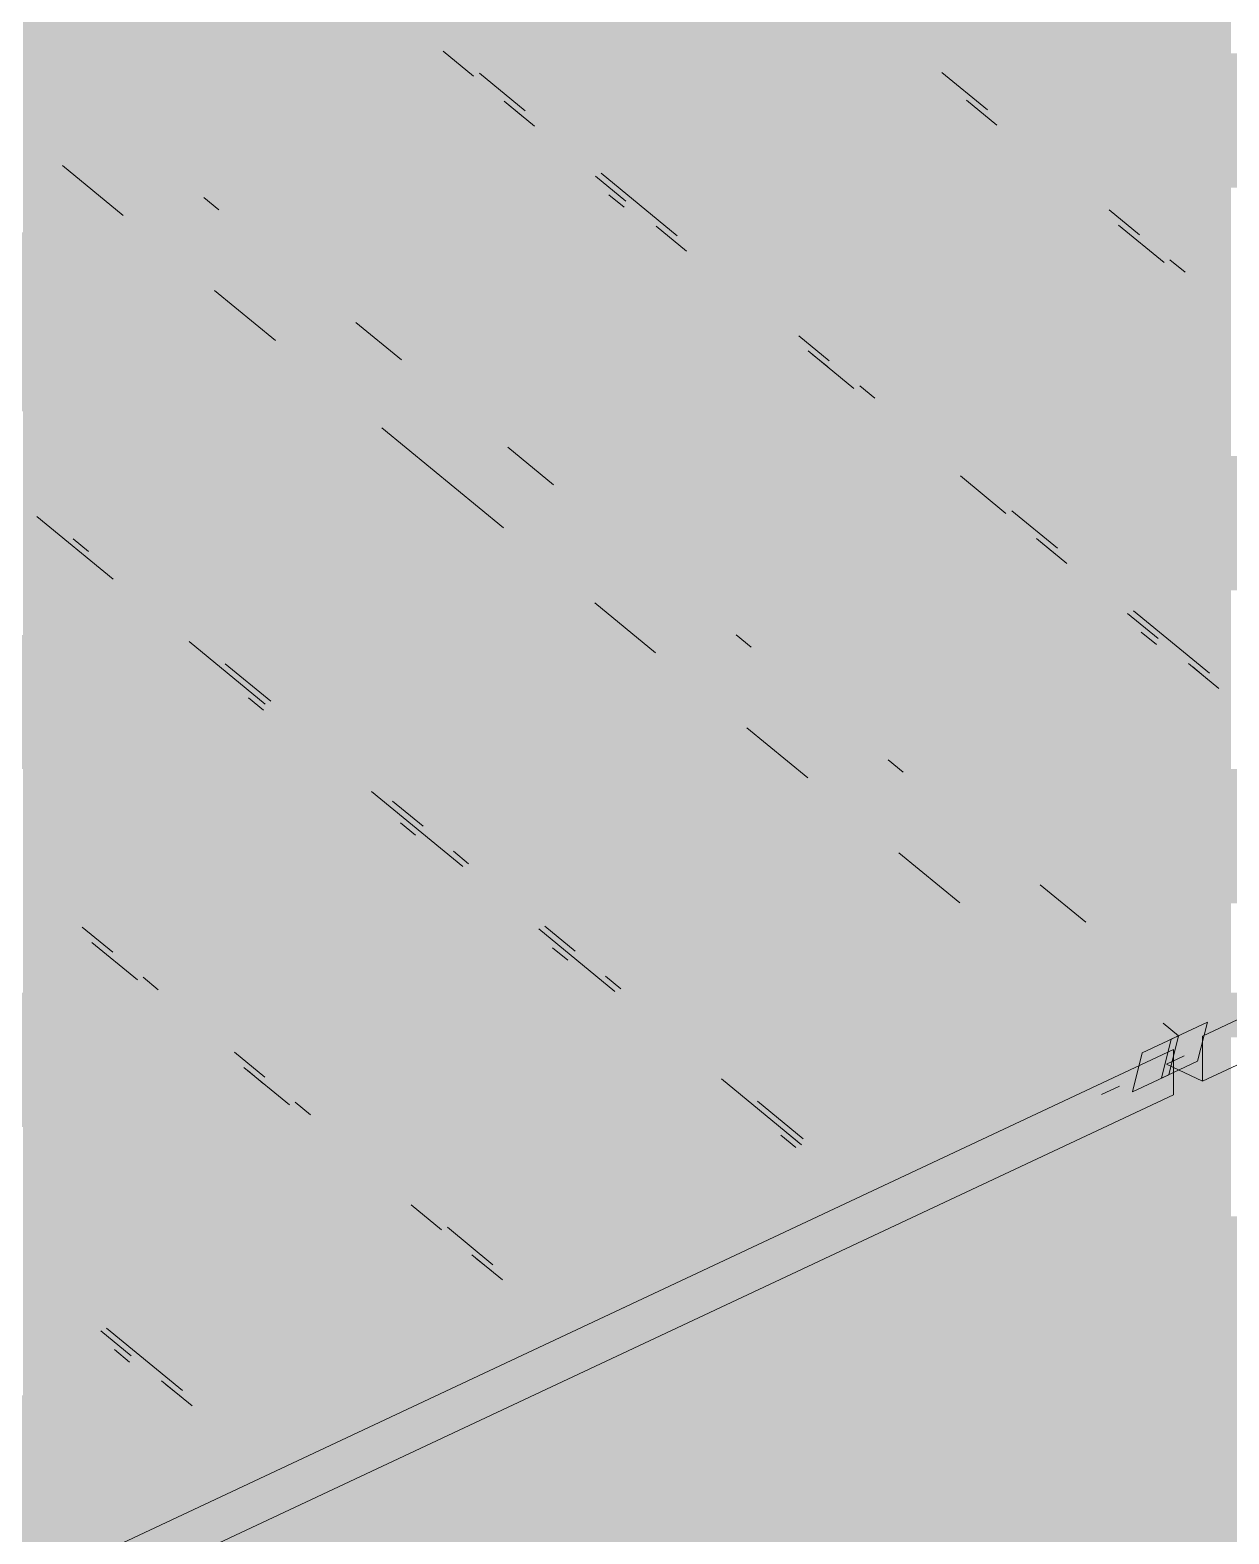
# Model space of a CAD drawing. Header units: millimetres. Extents: x 5 to 1315, y 5 to 292.
# Drawn here: x 1160.248 to 1162.83, y 71.615 to 74.856 of the extents above; entities that cross this region are included whole.
import ezdxf

# ---------------------------------------------------------------- set-up
doc = ezdxf.new("R2010")
doc.units = ezdxf.units.MM
doc.layers.add('EXISTING', color=7, linetype='Continuous')
doc.layers.add('IMAGES', color=7, linetype='Continuous')

# ---------------------------------------------------------------- blocks, each defined once
blk = doc.blocks.new('SHEET_03')
at = {"layer": 'EXISTING', "color": 250, "lineweight": 9}
for p, q in [((261.1377, 74.8109), (261.2032, 74.757)), ((261.314, 74.6821), (261.2157, 74.7629)), ((262.3101, 74.6842), (262.2118, 74.765)), ((261.2688, 74.7031), (261.3343, 74.6493)), ((261.3106, 74.6686), (261.2779, 74.6956)), ((262.2649, 74.7053), (262.3304, 74.6514)), ((260.3174, 74.5642), (260.4485, 74.4565)), ((261.6417, 74.4127), (261.4778, 74.5474)), ((261.4654, 74.5415), (261.5309, 74.4877)), ((260.6545, 74.4686), (260.6217, 74.4955)), ((261.5275, 74.4742), (261.4947, 74.5012)), ((262.6378, 74.4149), (262.5722, 74.4688)), ((262.7735, 72.6881), (266.5878, 74.4788)), ((261.5964, 74.4338), (261.6619, 74.3799)), ((262.5925, 74.436), (262.6908, 74.3552)), ((262.7361, 74.3341), (262.7033, 74.361)), ((262.7735, 72.5906), (266.5878, 74.3813)), ((260.645, 74.2949), (260.7761, 74.1872)), ((261.0476, 74.1454), (260.9494, 74.2262)), ((261.9693, 74.1434), (261.9038, 74.1973)), ((261.924, 74.1645), (262.0223, 74.0837)), ((261.9659, 74.13), (261.9331, 74.1569)), ((262.0676, 74.0626), (262.0348, 74.0895)), ((261.0054, 73.9986), (261.2675, 73.7832)), ((261.3753, 73.8761), (261.277, 73.9569)), ((262.2517, 73.8951), (262.35, 73.8143)), ((260.2625, 73.8076), (260.4264, 73.6729)), ((262.4608, 73.7394), (262.3625, 73.8202)), ((260.3733, 73.7326), (260.3406, 73.7596)), ((262.4155, 73.7605), (262.481, 73.7066)), ((262.4574, 73.726), (262.4246, 73.7529)), ((261.4641, 73.6216), (261.5952, 73.5138)), ((262.6121, 73.5989), (262.6776, 73.545)), ((262.7884, 73.4701), (262.6246, 73.6047)), ((261.8012, 73.5259), (261.7684, 73.5529)), ((262.6742, 73.5316), (262.6415, 73.5585)), ((260.5902, 73.5383), (260.754, 73.4036)), ((260.7665, 73.4095), (260.6682, 73.4903)), ((262.7431, 73.4911), (262.8087, 73.4373)), ((262.785, 73.4567), (262.7522, 73.4836)), ((260.7506, 73.3902), (260.7178, 73.4171)), ((261.7918, 73.3522), (261.9228, 73.2445)), ((262.1288, 73.2566), (262.0961, 73.2835)), ((260.9833, 73.2151), (261.1799, 73.0535)), ((261.0941, 73.1401), (261.0286, 73.194)), ((261.0782, 73.1208), (261.0455, 73.1478)), ((261.1924, 73.0593), (261.1597, 73.0863)), ((262.1194, 73.0829), (262.2505, 72.9752)), ((262.522, 72.9334), (262.4237, 73.0142)), ((260.4257, 72.8686), (260.3601, 72.9225)), ((261.3437, 72.9188), (261.5076, 72.7841)), ((261.4218, 72.8708), (261.3562, 72.9247)), ((260.3804, 72.8897), (260.4787, 72.8089)), ((261.4059, 72.8515), (261.3731, 72.8785)), ((260.5239, 72.7878), (260.4912, 72.8147)), ((261.5201, 72.79), (261.4873, 72.8169)), ((262.7217, 72.6886), (262.6889, 72.7156)), ((262.7841, 72.7179), (262.7061, 72.6813)), ((262.7629, 72.6341), (262.7841, 72.7179)), ((262.7217, 72.6886), (262.6436, 72.652)), ((262.7061, 72.6813), (262.6848, 72.5975)), ((262.7005, 72.6048), (262.7217, 72.6886)), ((262.7735, 72.5906), (262.7735, 72.6881)), ((258.8968, 70.8681), (262.7111, 72.6588)), ((260.7533, 72.5993), (260.6878, 72.6531)), ((262.6436, 72.652), (262.6224, 72.5681)), ((262.6848, 72.5975), (262.7629, 72.6341)), ((262.6955, 72.6273), (262.734, 72.6454)), ((262.7111, 72.6588), (262.7111, 72.5613)), ((260.708, 72.6204), (260.8063, 72.5396)), ((260.7499, 72.5859), (260.7171, 72.6128)), ((262.6224, 72.5681), (262.7005, 72.6048)), ((262.6955, 72.6273), (262.7735, 72.5906)), ((261.7369, 72.5956), (261.9007, 72.4609)), ((262.556, 72.5618), (262.5945, 72.5799)), ((258.9353, 70.7887), (262.7111, 72.5613)), ((260.8516, 72.5185), (260.8188, 72.5454)), ((261.9132, 72.4668), (261.8149, 72.5476)), ((261.8973, 72.4475), (261.8646, 72.4745)), ((261.9098, 72.4534), (261.8771, 72.4803)), ((261.0684, 72.3241), (261.134, 72.2702)), ((261.2447, 72.1953), (261.1465, 72.2761)), ((261.1995, 72.2164), (261.265, 72.1625)), ((261.2413, 72.1819), (261.2086, 72.2088)), ((260.4, 72.0526), (260.4655, 71.9987)), ((260.5763, 71.9238), (260.4125, 72.0584)), ((260.4621, 71.9853), (260.4293, 72.0122)), ((260.531, 71.9448), (260.5965, 71.891)), ((260.5729, 71.9104), (260.5401, 71.9373))]:
    blk.add_line(p, q, dxfattribs=at)
at = {"layer": 'IMAGES', "color": 7}
for points in [[(260.2327, 74.8058), (260.3291, 74.8058), (260.2327, 74.9022), (260.3291, 74.9022)], [(260.3291, 74.8058), (260.4255, 74.8058), (260.3291, 74.9022), (260.4255, 74.9022)], [(260.4255, 74.8058), (260.8109, 74.8058), (260.4255, 74.9022), (260.8109, 74.9022)], [(260.8109, 74.8058), (260.9073, 74.8058), (260.8109, 74.9022), (260.9073, 74.9022)], [(260.9073, 74.8058), (261.0036, 74.8058), (260.9073, 74.9022), (261.0036, 74.9022)], [(261.0036, 74.8058), (261.1964, 74.8058), (261.0036, 74.9022), (261.1964, 74.9022)], [(261.1964, 74.8058), (261.2927, 74.8058), (261.1964, 74.9022), (261.2927, 74.9022)], [(261.2927, 74.8058), (261.3891, 74.8058), (261.2927, 74.9022), (261.3891, 74.9022)], [(261.3891, 74.8058), (261.9673, 74.8058), (261.3891, 74.9022), (261.9673, 74.9022)], [(261.9673, 74.8058), (262.0636, 74.8058), (261.9673, 74.9022), (262.0636, 74.9022)], [(262.0636, 74.8058), (262.2564, 74.8058), (262.0636, 74.9022), (262.2564, 74.9022)], [(262.2564, 74.8058), (262.3527, 74.8058), (262.2564, 74.9022), (262.3527, 74.9022)], [(262.3527, 74.8058), (262.8345, 74.8058), (262.3527, 74.9022), (262.8345, 74.9022)], [(260.2327, 74.7094), (260.3291, 74.7094), (260.2327, 74.8058), (260.3291, 74.8058)], [(260.3291, 74.7094), (260.4255, 74.7094), (260.3291, 74.8058), (260.4255, 74.8058)], [(260.4255, 74.7094), (260.5218, 74.7094), (260.4255, 74.8058), (260.5218, 74.8058)], [(260.5218, 74.7094), (261.0036, 74.7094), (260.5218, 74.8058), (261.0036, 74.8058)], [(261.0036, 74.7094), (261.1, 74.7094), (261.0036, 74.8058), (261.1, 74.8058)], [(261.1, 74.7094), (261.1964, 74.7094), (261.1, 74.8058), (261.1964, 74.8058)], [(261.1964, 74.7094), (261.2927, 74.7094), (261.1964, 74.8058), (261.2927, 74.8058)], [(261.2927, 74.7094), (261.3891, 74.7094), (261.2927, 74.8058), (261.3891, 74.8058)], [(261.3891, 74.7094), (261.4855, 74.7094), (261.3891, 74.8058), (261.4855, 74.8058)], [(261.4855, 74.7094), (261.9673, 74.7094), (261.4855, 74.8058), (261.9673, 74.8058)], [(261.9673, 74.7094), (262.0636, 74.7094), (261.9673, 74.8058), (262.0636, 74.8058)], [(262.0636, 74.7094), (262.16, 74.7094), (262.0636, 74.8058), (262.16, 74.8058)], [(262.16, 74.7094), (262.3527, 74.7094), (262.16, 74.8058), (262.3527, 74.8058)], [(262.3527, 74.7094), (262.4491, 74.7094), (262.3527, 74.8058), (262.4491, 74.8058)], [(262.4491, 74.7094), (263.1236, 74.7094), (262.4491, 74.8058), (263.1236, 74.8058)], [(260.2327, 74.613), (260.4255, 74.613), (260.2327, 74.7094), (260.4255, 74.7094)], [(260.4255, 74.613), (260.5218, 74.613), (260.4255, 74.7094), (260.5218, 74.7094)], [(260.5218, 74.613), (260.6182, 74.613), (260.5218, 74.7094), (260.6182, 74.7094)], [(260.6182, 74.613), (260.7145, 74.613), (260.6182, 74.7094), (260.7145, 74.7094)], [(260.7145, 74.613), (261.1, 74.613), (260.7145, 74.7094), (261.1, 74.7094)], [(261.1, 74.613), (261.1964, 74.613), (261.1, 74.7094), (261.1964, 74.7094)], [(261.1964, 74.613), (261.3891, 74.613), (261.1964, 74.7094), (261.3891, 74.7094)], [(261.3891, 74.613), (261.4855, 74.613), (261.3891, 74.7094), (261.4855, 74.7094)], [(261.4855, 74.613), (261.5818, 74.613), (261.4855, 74.7094), (261.5818, 74.7094)], [(261.5818, 74.613), (262.0636, 74.613), (261.5818, 74.7094), (262.0636, 74.7094)], [(262.0636, 74.613), (262.16, 74.613), (262.0636, 74.7094), (262.16, 74.7094)], [(262.16, 74.613), (262.2564, 74.613), (262.16, 74.7094), (262.2564, 74.7094)], [(262.2564, 74.613), (262.4491, 74.613), (262.2564, 74.7094), (262.4491, 74.7094)], [(262.4491, 74.613), (262.5455, 74.613), (262.4491, 74.7094), (262.5455, 74.7094)], [(262.5455, 74.613), (263.22, 74.613), (262.5455, 74.7094), (263.22, 74.7094)], [(260.2327, 74.5166), (260.4255, 74.5166), (260.2327, 74.613), (260.4255, 74.613)], [(260.4255, 74.5166), (260.5218, 74.5166), (260.4255, 74.613), (260.5218, 74.613)], [(260.5218, 74.5166), (260.6182, 74.5166), (260.5218, 74.613), (260.6182, 74.613)], [(260.6182, 74.5166), (260.7145, 74.5166), (260.6182, 74.613), (260.7145, 74.613)], [(260.7145, 74.5166), (261.1964, 74.5166), (260.7145, 74.613), (261.1964, 74.613)], [(261.1964, 74.5166), (261.2927, 74.5166), (261.1964, 74.613), (261.2927, 74.613)], [(261.2927, 74.5166), (261.3891, 74.5166), (261.2927, 74.613), (261.3891, 74.613)], [(261.3891, 74.5166), (261.4855, 74.5166), (261.3891, 74.613), (261.4855, 74.613)], [(261.4855, 74.5166), (261.5818, 74.5166), (261.4855, 74.613), (261.5818, 74.613)], [(261.5818, 74.5166), (261.6782, 74.5166), (261.5818, 74.613), (261.6782, 74.613)], [(261.6782, 74.5166), (262.16, 74.5166), (261.6782, 74.613), (262.16, 74.613)], [(262.16, 74.5166), (262.2564, 74.5166), (262.16, 74.613), (262.2564, 74.613)], [(262.2564, 74.5166), (262.3527, 74.5166), (262.2564, 74.613), (262.3527, 74.613)], [(262.3527, 74.5166), (262.5455, 74.5166), (262.3527, 74.613), (262.5455, 74.613)], [(262.5455, 74.5166), (262.6418, 74.5166), (262.5455, 74.613), (262.6418, 74.613)], [(262.6418, 74.5166), (263.22, 74.5166), (262.6418, 74.613), (263.22, 74.613)], [(260.2327, 74.4202), (260.3291, 74.4202), (260.2327, 74.5166), (260.3291, 74.5166)], [(260.3291, 74.4202), (260.4255, 74.4202), (260.3291, 74.5166), (260.4255, 74.5166)], [(260.4255, 74.4202), (260.5218, 74.4202), (260.4255, 74.5166), (260.5218, 74.5166)], [(260.5218, 74.4202), (260.6182, 74.4202), (260.5218, 74.5166), (260.6182, 74.5166)], [(260.6182, 74.4202), (260.7145, 74.4202), (260.6182, 74.5166), (260.7145, 74.5166)], [(260.7145, 74.4202), (260.8109, 74.4202), (260.7145, 74.5166), (260.8109, 74.5166)], [(260.8109, 74.4202), (260.9073, 74.4202), (260.8109, 74.5166), (260.9073, 74.5166)], [(260.9073, 74.4202), (261.2927, 74.4202), (260.9073, 74.5166), (261.2927, 74.5166)], [(261.2927, 74.4202), (261.3891, 74.4202), (261.2927, 74.5166), (261.3891, 74.5166)], [(261.3891, 74.4202), (261.4855, 74.4202), (261.3891, 74.5166), (261.4855, 74.5166)], [(261.4855, 74.4202), (261.6782, 74.4202), (261.4855, 74.5166), (261.6782, 74.5166)], [(261.6782, 74.4202), (261.7745, 74.4202), (261.6782, 74.5166), (261.7745, 74.5166)], [(261.7745, 74.4202), (262.2564, 74.4202), (261.7745, 74.5166), (262.2564, 74.5166)], [(262.2564, 74.4202), (262.3527, 74.4202), (262.2564, 74.5166), (262.3527, 74.5166)], [(262.3527, 74.4202), (262.4491, 74.4202), (262.3527, 74.5166), (262.4491, 74.5166)], [(262.4491, 74.4202), (262.6418, 74.4202), (262.4491, 74.5166), (262.6418, 74.5166)], [(262.6418, 74.4202), (262.7382, 74.4202), (262.6418, 74.5166), (262.7382, 74.5166)], [(262.7382, 74.4202), (262.8345, 74.4202), (262.7382, 74.5166), (262.8345, 74.5166)], [(259.8473, 74.3238), (260.4255, 74.3238), (259.8473, 74.4202), (260.4255, 74.4202)], [(260.4255, 74.3238), (260.5218, 74.3238), (260.4255, 74.4202), (260.5218, 74.4202)], [(260.5218, 74.3238), (260.6182, 74.3238), (260.5218, 74.4202), (260.6182, 74.4202)], [(260.6182, 74.3238), (260.7145, 74.3238), (260.6182, 74.4202), (260.7145, 74.4202)], [(260.7145, 74.3238), (260.8109, 74.3238), (260.7145, 74.4202), (260.8109, 74.4202)], [(260.8109, 74.3238), (260.9073, 74.3238), (260.8109, 74.4202), (260.9073, 74.4202)], [(260.9073, 74.3238), (261.0036, 74.3238), (260.9073, 74.4202), (261.0036, 74.4202)], [(261.0036, 74.3238), (261.4855, 74.3238), (261.0036, 74.4202), (261.4855, 74.4202)], [(261.4855, 74.3238), (261.5818, 74.3238), (261.4855, 74.4202), (261.5818, 74.4202)], [(261.5818, 74.3238), (261.7745, 74.3238), (261.5818, 74.4202), (261.7745, 74.4202)], [(261.7745, 74.3238), (261.8709, 74.3238), (261.7745, 74.4202), (261.8709, 74.4202)], [(261.8709, 74.3238), (262.4491, 74.3238), (261.8709, 74.4202), (262.4491, 74.4202)], [(262.4491, 74.3238), (262.5455, 74.3238), (262.4491, 74.4202), (262.5455, 74.4202)], [(262.5455, 74.3238), (262.7382, 74.3238), (262.5455, 74.4202), (262.7382, 74.4202)], [(262.7382, 74.3238), (262.8345, 74.3238), (262.7382, 74.4202), (262.8345, 74.4202)], [(259.9436, 74.2274), (260.4255, 74.2274), (259.9436, 74.3238), (260.4255, 74.3238)], [(260.4255, 74.2274), (260.5218, 74.2274), (260.4255, 74.3238), (260.5218, 74.3238)], [(260.5218, 74.2274), (260.6182, 74.2274), (260.5218, 74.3238), (260.6182, 74.3238)], [(260.6182, 74.2274), (260.7145, 74.2274), (260.6182, 74.3238), (260.7145, 74.3238)], [(260.7145, 74.2274), (260.8109, 74.2274), (260.7145, 74.3238), (260.8109, 74.3238)], [(260.8109, 74.2274), (260.9073, 74.2274), (260.8109, 74.3238), (260.9073, 74.3238)], [(260.9073, 74.2274), (261.0036, 74.2274), (260.9073, 74.3238), (261.0036, 74.3238)], [(261.0036, 74.2274), (261.1, 74.2274), (261.0036, 74.3238), (261.1, 74.3238)], [(261.1, 74.2274), (261.4855, 74.2274), (261.1, 74.3238), (261.4855, 74.3238)], [(261.4855, 74.2274), (261.5818, 74.2274), (261.4855, 74.3238), (261.5818, 74.3238)], [(261.5818, 74.2274), (261.6782, 74.2274), (261.5818, 74.3238), (261.6782, 74.3238)], [(261.6782, 74.2274), (261.7745, 74.2274), (261.6782, 74.3238), (261.7745, 74.3238)], [(261.7745, 74.2274), (261.8709, 74.2274), (261.7745, 74.3238), (261.8709, 74.3238)], [(261.8709, 74.2274), (261.9673, 74.2274), (261.8709, 74.3238), (261.9673, 74.3238)], [(261.9673, 74.2274), (262.0636, 74.2274), (261.9673, 74.3238), (262.0636, 74.3238)], [(262.0636, 74.2274), (262.5455, 74.2274), (262.0636, 74.3238), (262.5455, 74.3238)], [(262.5455, 74.2274), (262.6418, 74.2274), (262.5455, 74.3238), (262.6418, 74.3238)], [(262.6418, 74.2274), (262.7382, 74.2274), (262.6418, 74.3238), (262.7382, 74.3238)], [(262.7382, 74.2274), (262.8345, 74.2274), (262.7382, 74.3238), (262.8345, 74.3238)], [(260.04, 74.131), (260.5218, 74.131), (260.04, 74.2274), (260.5218, 74.2274)], [(260.5218, 74.131), (260.6182, 74.131), (260.5218, 74.2274), (260.6182, 74.2274)], [(260.6182, 74.131), (260.7145, 74.131), (260.6182, 74.2274), (260.7145, 74.2274)], [(260.7145, 74.131), (260.8109, 74.131), (260.7145, 74.2274), (260.8109, 74.2274)], [(260.8109, 74.131), (260.9073, 74.131), (260.8109, 74.2274), (260.9073, 74.2274)], [(260.9073, 74.131), (261.0036, 74.131), (260.9073, 74.2274), (261.0036, 74.2274)], [(261.0036, 74.131), (261.1, 74.131), (261.0036, 74.2274), (261.1, 74.2274)], [(261.1, 74.131), (261.1964, 74.131), (261.1, 74.2274), (261.1964, 74.2274)], [(261.1964, 74.131), (261.2927, 74.131), (261.1964, 74.2274), (261.2927, 74.2274)], [(261.2927, 74.131), (261.6782, 74.131), (261.2927, 74.2274), (261.6782, 74.2274)], [(261.6782, 74.131), (261.7745, 74.131), (261.6782, 74.2274), (261.7745, 74.2274)], [(261.7745, 74.131), (261.8709, 74.131), (261.7745, 74.2274), (261.8709, 74.2274)], [(261.8709, 74.131), (261.9673, 74.131), (261.8709, 74.2274), (261.9673, 74.2274)], [(261.9673, 74.131), (262.0636, 74.131), (261.9673, 74.2274), (262.0636, 74.2274)], [(262.0636, 74.131), (262.16, 74.131), (262.0636, 74.2274), (262.16, 74.2274)], [(262.16, 74.131), (262.6418, 74.131), (262.16, 74.2274), (262.6418, 74.2274)], [(262.6418, 74.131), (262.7382, 74.131), (262.6418, 74.2274), (262.7382, 74.2274)], [(262.7382, 74.0346), (262.8345, 74.0346), (262.7382, 74.2274), (262.8345, 74.2274)], [(260.04, 74.0346), (260.6182, 74.0346), (260.04, 74.131), (260.6182, 74.131)], [(260.6182, 74.0346), (260.7145, 74.0346), (260.6182, 74.131), (260.7145, 74.131)], [(260.7145, 74.0346), (260.8109, 74.0346), (260.7145, 74.131), (260.8109, 74.131)], [(260.8109, 74.0346), (260.9073, 74.0346), (260.8109, 74.131), (260.9073, 74.131)], [(260.9073, 74.0346), (261.0036, 74.0346), (260.9073, 74.131), (261.0036, 74.131)], [(261.0036, 73.9382), (261.1, 73.9382), (261.0036, 74.131), (261.1, 74.131)], [(261.1, 74.0346), (261.1964, 74.0346), (261.1, 74.131), (261.1964, 74.131)], [(261.1964, 74.0346), (261.2927, 74.0346), (261.1964, 74.131), (261.2927, 74.131)], [(261.2927, 74.0346), (261.3891, 74.0346), (261.2927, 74.131), (261.3891, 74.131)], [(261.3891, 74.0346), (261.7745, 74.0346), (261.3891, 74.131), (261.7745, 74.131)], [(261.7745, 74.0346), (261.8709, 74.0346), (261.7745, 74.131), (261.8709, 74.131)], [(261.8709, 74.0346), (261.9673, 74.0346), (261.8709, 74.131), (261.9673, 74.131)], [(261.9673, 74.0346), (262.0636, 74.0346), (261.9673, 74.131), (262.0636, 74.131)], [(262.0636, 74.0346), (262.16, 74.0346), (262.0636, 74.131), (262.16, 74.131)], [(262.16, 74.0346), (262.2564, 74.0346), (262.16, 74.131), (262.2564, 74.131)], [(262.2564, 74.0346), (262.7382, 74.0346), (262.2564, 74.131), (262.7382, 74.131)], [(260.2327, 73.9382), (260.3291, 73.9382), (260.2327, 74.0346), (260.3291, 74.0346)], [(260.3291, 73.9382), (260.7145, 73.9382), (260.3291, 74.0346), (260.7145, 74.0346)], [(260.7145, 73.9382), (260.8109, 73.9382), (260.7145, 74.0346), (260.8109, 74.0346)], [(260.8109, 73.9382), (260.9073, 73.9382), (260.8109, 74.0346), (260.9073, 74.0346)], [(260.9073, 73.9382), (261.0036, 73.9382), (260.9073, 74.0346), (261.0036, 74.0346)], [(261.1, 73.9382), (261.2927, 73.9382), (261.1, 74.0346), (261.2927, 74.0346)], [(261.2927, 73.9382), (261.3891, 73.9382), (261.2927, 74.0346), (261.3891, 74.0346)], [(261.3891, 73.9382), (261.4855, 73.9382), (261.3891, 74.0346), (261.4855, 74.0346)], [(261.4855, 73.9382), (261.8709, 73.9382), (261.4855, 74.0346), (261.8709, 74.0346)], [(261.8709, 73.9382), (261.9673, 73.9382), (261.8709, 74.0346), (261.9673, 74.0346)], [(261.9673, 73.9382), (262.0636, 73.9382), (261.9673, 74.0346), (262.0636, 74.0346)], [(262.0636, 73.9382), (262.16, 73.9382), (262.0636, 74.0346), (262.16, 74.0346)], [(262.16, 73.9382), (262.2564, 73.9382), (262.16, 74.0346), (262.2564, 74.0346)], [(262.2564, 73.9382), (262.3527, 73.9382), (262.2564, 74.0346), (262.3527, 74.0346)], [(262.3527, 73.9382), (262.4491, 73.9382), (262.3527, 74.0346), (262.4491, 74.0346)], [(262.4491, 73.9382), (262.8345, 73.9382), (262.4491, 74.0346), (262.8345, 74.0346)], [(260.2327, 73.8418), (260.3291, 73.8418), (260.2327, 73.9382), (260.3291, 73.9382)], [(260.3291, 73.8418), (260.4255, 73.8418), (260.3291, 73.9382), (260.4255, 73.9382)], [(260.4255, 73.8418), (260.9073, 73.8418), (260.4255, 73.9382), (260.9073, 73.9382)], [(260.9073, 73.8418), (261.0036, 73.8418), (260.9073, 73.9382), (261.0036, 73.9382)], [(261.0036, 73.8418), (261.1, 73.8418), (261.0036, 73.9382), (261.1, 73.9382)], [(261.1, 73.8418), (261.1964, 73.8418), (261.1, 73.9382), (261.1964, 73.9382)], [(261.1964, 73.8418), (261.2927, 73.8418), (261.1964, 73.9382), (261.2927, 73.9382)], [(261.2927, 73.8418), (261.3891, 73.8418), (261.2927, 73.9382), (261.3891, 73.9382)], [(261.3891, 73.8418), (261.4855, 73.8418), (261.3891, 73.9382), (261.4855, 73.9382)], [(261.4855, 73.8418), (261.5818, 73.8418), (261.4855, 73.9382), (261.5818, 73.9382)], [(261.5818, 73.8418), (262.0636, 73.8418), (261.5818, 73.9382), (262.0636, 73.9382)], [(262.0636, 73.8418), (262.16, 73.8418), (262.0636, 73.9382), (262.16, 73.9382)], [(262.16, 73.8418), (262.2564, 73.8418), (262.16, 73.9382), (262.2564, 73.9382)], [(262.2564, 73.8418), (262.3527, 73.8418), (262.2564, 73.9382), (262.3527, 73.9382)], [(262.3527, 73.8418), (262.4491, 73.8418), (262.3527, 73.9382), (262.4491, 73.9382)], [(262.4491, 73.8418), (262.5455, 73.8418), (262.4491, 73.9382), (262.5455, 73.9382)], [(262.5455, 73.8418), (263.0273, 73.8418), (262.5455, 73.9382), (263.0273, 73.9382)], [(260.2327, 73.7454), (260.4255, 73.7454), (260.2327, 73.8418), (260.4255, 73.8418)], [(260.4255, 73.7454), (260.5218, 73.7454), (260.4255, 73.8418), (260.5218, 73.8418)], [(260.5218, 73.7454), (261.0036, 73.7454), (260.5218, 73.8418), (261.0036, 73.8418)], [(261.0036, 73.7454), (261.1, 73.7454), (261.0036, 73.8418), (261.1, 73.8418)], [(261.1, 73.7454), (261.1964, 73.7454), (261.1, 73.8418), (261.1964, 73.8418)], [(261.1964, 73.7454), (261.2927, 73.7454), (261.1964, 73.8418), (261.2927, 73.8418)], [(261.2927, 73.7454), (261.4855, 73.7454), (261.2927, 73.8418), (261.4855, 73.8418)], [(261.4855, 73.7454), (261.5818, 73.7454), (261.4855, 73.8418), (261.5818, 73.8418)], [(261.5818, 73.7454), (261.6782, 73.7454), (261.5818, 73.8418), (261.6782, 73.8418)], [(261.6782, 73.7454), (262.16, 73.7454), (261.6782, 73.8418), (262.16, 73.8418)], [(262.16, 73.7454), (262.2564, 73.7454), (262.16, 73.8418), (262.2564, 73.8418)], [(262.2564, 73.7454), (262.4491, 73.7454), (262.2564, 73.8418), (262.4491, 73.8418)], [(262.4491, 73.7454), (262.6418, 73.7454), (262.4491, 73.8418), (262.6418, 73.8418)], [(262.6418, 73.7454), (263.1236, 73.7454), (262.6418, 73.8418), (263.1236, 73.8418)], [(260.2327, 73.649), (260.3291, 73.649), (260.2327, 73.7454), (260.3291, 73.7454)], [(260.3291, 73.649), (260.5218, 73.649), (260.3291, 73.7454), (260.5218, 73.7454)], [(260.5218, 73.649), (260.6182, 73.649), (260.5218, 73.7454), (260.6182, 73.7454)], [(260.6182, 73.649), (261.1, 73.649), (260.6182, 73.7454), (261.1, 73.7454)], [(261.1, 73.649), (261.1964, 73.649), (261.1, 73.7454), (261.1964, 73.7454)], [(261.1964, 73.649), (261.2927, 73.649), (261.1964, 73.7454), (261.2927, 73.7454)], [(261.2927, 73.649), (261.3891, 73.649), (261.2927, 73.7454), (261.3891, 73.7454)], [(261.3891, 73.649), (261.4855, 73.649), (261.3891, 73.7454), (261.4855, 73.7454)], [(261.4855, 73.649), (261.5818, 73.649), (261.4855, 73.7454), (261.5818, 73.7454)], [(261.5818, 73.649), (261.6782, 73.649), (261.5818, 73.7454), (261.6782, 73.7454)], [(261.6782, 73.649), (261.7745, 73.649), (261.6782, 73.7454), (261.7745, 73.7454)], [(261.7745, 73.649), (261.8709, 73.649), (261.7745, 73.7454), (261.8709, 73.7454)], [(261.8709, 73.649), (262.2564, 73.649), (261.8709, 73.7454), (262.2564, 73.7454)], [(262.2564, 73.649), (262.3527, 73.649), (262.2564, 73.7454), (262.3527, 73.7454)], [(262.3527, 73.649), (262.4491, 73.649), (262.3527, 73.7454), (262.4491, 73.7454)], [(262.4491, 73.5526), (262.6418, 73.5526), (262.4491, 73.7454), (262.6418, 73.7454)], [(262.6418, 73.649), (262.7382, 73.649), (262.6418, 73.7454), (262.7382, 73.7454)], [(262.7382, 73.649), (263.22, 73.649), (262.7382, 73.7454), (263.22, 73.7454)], [(260.2327, 73.5526), (260.3291, 73.5526), (260.2327, 73.649), (260.3291, 73.649)], [(260.3291, 73.5526), (260.4255, 73.5526), (260.3291, 73.649), (260.4255, 73.649)], [(260.4255, 73.5526), (260.6182, 73.5526), (260.4255, 73.649), (260.6182, 73.649)], [(260.6182, 73.5526), (260.7145, 73.5526), (260.6182, 73.649), (260.7145, 73.649)], [(260.7145, 73.5526), (260.8109, 73.5526), (260.7145, 73.649), (260.8109, 73.649)], [(260.8109, 73.5526), (261.1964, 73.5526), (260.8109, 73.649), (261.1964, 73.649)], [(261.1964, 73.5526), (261.2927, 73.5526), (261.1964, 73.649), (261.2927, 73.649)], [(261.2927, 73.5526), (261.3891, 73.5526), (261.2927, 73.649), (261.3891, 73.649)], [(261.3891, 73.5526), (261.4855, 73.5526), (261.3891, 73.649), (261.4855, 73.649)], [(261.4855, 73.5526), (261.7745, 73.5526), (261.4855, 73.649), (261.7745, 73.649)], [(261.7745, 73.5526), (261.9673, 73.5526), (261.7745, 73.649), (261.9673, 73.649)], [(261.9673, 73.5526), (262.3527, 73.5526), (261.9673, 73.649), (262.3527, 73.649)], [(262.3527, 73.5526), (262.4491, 73.5526), (262.3527, 73.649), (262.4491, 73.649)], [(262.6418, 73.5526), (262.7382, 73.5526), (262.6418, 73.649), (262.7382, 73.649)], [(262.7382, 73.5526), (262.8345, 73.5526), (262.7382, 73.649), (262.8345, 73.649)], [(259.8473, 73.4562), (260.3291, 73.4562), (259.8473, 73.5526), (260.3291, 73.5526)], [(260.3291, 73.4562), (260.4255, 73.4562), (260.3291, 73.5526), (260.4255, 73.5526)], [(260.4255, 73.4562), (260.5218, 73.4562), (260.4255, 73.5526), (260.5218, 73.5526)], [(260.5218, 73.4562), (260.7145, 73.4562), (260.5218, 73.5526), (260.7145, 73.5526)], [(260.7145, 73.4562), (260.8109, 73.4562), (260.7145, 73.5526), (260.8109, 73.5526)], [(260.8109, 73.4562), (260.9073, 73.4562), (260.8109, 73.5526), (260.9073, 73.5526)], [(260.9073, 73.4562), (261.3891, 73.4562), (260.9073, 73.5526), (261.3891, 73.5526)], [(261.3891, 73.4562), (261.4855, 73.4562), (261.3891, 73.5526), (261.4855, 73.5526)], [(261.4855, 73.4562), (261.5818, 73.4562), (261.4855, 73.5526), (261.5818, 73.5526)], [(261.5818, 73.4562), (261.6782, 73.4562), (261.5818, 73.5526), (261.6782, 73.5526)], [(261.6782, 73.4562), (261.7745, 73.4562), (261.6782, 73.5526), (261.7745, 73.5526)], [(261.7745, 73.4562), (261.9673, 73.4562), (261.7745, 73.5526), (261.9673, 73.5526)], [(261.9673, 73.4562), (262.0636, 73.4562), (261.9673, 73.5526), (262.0636, 73.5526)], [(262.0636, 73.4562), (262.4491, 73.4562), (262.0636, 73.5526), (262.4491, 73.5526)], [(262.4491, 73.4562), (262.5455, 73.4562), (262.4491, 73.5526), (262.5455, 73.5526)], [(262.5455, 73.4562), (262.6418, 73.4562), (262.5455, 73.5526), (262.6418, 73.5526)], [(262.6418, 73.4562), (262.8345, 73.4562), (262.6418, 73.5526), (262.8345, 73.5526)], [(260.04, 73.3598), (260.5218, 73.3598), (260.04, 73.4562), (260.5218, 73.4562)], [(260.5218, 73.3598), (260.6182, 73.3598), (260.5218, 73.4562), (260.6182, 73.4562)], [(260.6182, 73.3598), (260.8109, 73.3598), (260.6182, 73.4562), (260.8109, 73.4562)], [(260.8109, 73.3598), (260.9073, 73.3598), (260.8109, 73.4562), (260.9073, 73.4562)], [(260.9073, 73.3598), (261.0036, 73.3598), (260.9073, 73.4562), (261.0036, 73.4562)], [(261.0036, 73.3598), (261.5818, 73.3598), (261.0036, 73.4562), (261.5818, 73.4562)], [(261.5818, 73.3598), (261.6782, 73.3598), (261.5818, 73.4562), (261.6782, 73.4562)], [(261.6782, 73.3598), (261.7745, 73.3598), (261.6782, 73.4562), (261.7745, 73.4562)], [(261.7745, 73.3598), (261.8709, 73.3598), (261.7745, 73.4562), (261.8709, 73.4562)], [(261.8709, 73.3598), (261.9673, 73.3598), (261.8709, 73.4562), (261.9673, 73.4562)], [(261.9673, 73.3598), (262.0636, 73.3598), (261.9673, 73.4562), (262.0636, 73.4562)], [(262.0636, 73.3598), (262.16, 73.3598), (262.0636, 73.4562), (262.16, 73.4562)], [(262.16, 73.3598), (262.6418, 73.3598), (262.16, 73.4562), (262.6418, 73.4562)], [(262.6418, 73.3598), (262.7382, 73.3598), (262.6418, 73.4562), (262.7382, 73.4562)], [(262.7382, 73.3598), (262.8345, 73.3598), (262.7382, 73.4562), (262.8345, 73.4562)], [(260.1364, 73.2634), (260.6182, 73.2634), (260.1364, 73.3598), (260.6182, 73.3598)], [(260.6182, 73.2634), (260.7145, 73.2634), (260.6182, 73.3598), (260.7145, 73.3598)], [(260.7145, 73.2634), (260.8109, 73.2634), (260.7145, 73.3598), (260.8109, 73.3598)], [(260.8109, 73.2634), (260.9073, 73.2634), (260.8109, 73.3598), (260.9073, 73.3598)], [(260.9073, 73.2634), (261.0036, 73.2634), (260.9073, 73.3598), (261.0036, 73.3598)], [(261.0036, 73.2634), (261.1, 73.2634), (261.0036, 73.3598), (261.1, 73.3598)], [(261.1, 73.2634), (261.5818, 73.2634), (261.1, 73.3598), (261.5818, 73.3598)], [(261.5818, 73.2634), (261.6782, 73.2634), (261.5818, 73.3598), (261.6782, 73.3598)], [(261.6782, 73.2634), (261.7745, 73.2634), (261.6782, 73.3598), (261.7745, 73.3598)], [(261.7745, 73.2634), (261.9673, 73.2634), (261.7745, 73.3598), (261.9673, 73.3598)], [(261.9673, 73.2634), (262.0636, 73.2634), (261.9673, 73.3598), (262.0636, 73.3598)], [(262.0636, 73.2634), (262.16, 73.2634), (262.0636, 73.3598), (262.16, 73.3598)], [(262.16, 73.2634), (262.2564, 73.2634), (262.16, 73.3598), (262.2564, 73.3598)], [(262.2564, 73.2634), (262.8345, 73.2634), (262.2564, 73.3598), (262.8345, 73.3598)], [(260.2327, 73.167), (260.9073, 73.167), (260.2327, 73.2634), (260.9073, 73.2634)], [(260.9073, 73.167), (261.1, 73.167), (260.9073, 73.2634), (261.1, 73.2634)], [(261.1, 73.167), (261.1964, 73.167), (261.1, 73.2634), (261.1964, 73.2634)], [(261.1964, 73.167), (261.6782, 73.167), (261.1964, 73.2634), (261.6782, 73.2634)], [(261.6782, 73.167), (261.7745, 73.167), (261.6782, 73.2634), (261.7745, 73.2634)], [(261.7745, 73.167), (261.8709, 73.167), (261.7745, 73.2634), (261.8709, 73.2634)], [(261.8709, 73.167), (261.9673, 73.167), (261.8709, 73.2634), (261.9673, 73.2634)], [(261.9673, 73.167), (262.0636, 73.167), (261.9673, 73.2634), (262.0636, 73.2634)], [(262.0636, 73.167), (262.16, 73.167), (262.0636, 73.2634), (262.16, 73.2634)], [(262.16, 73.167), (262.2564, 73.167), (262.16, 73.2634), (262.2564, 73.2634)], [(262.2564, 73.167), (262.3527, 73.167), (262.2564, 73.2634), (262.3527, 73.2634)], [(262.3527, 73.167), (262.9309, 73.167), (262.3527, 73.2634), (262.9309, 73.2634)], [(260.2327, 73.0706), (260.3291, 73.0706), (260.2327, 73.167), (260.3291, 73.167)], [(260.3291, 73.0706), (261.0036, 73.0706), (260.3291, 73.167), (261.0036, 73.167)], [(261.0036, 73.0706), (261.1964, 73.0706), (261.0036, 73.167), (261.1964, 73.167)], [(261.1964, 73.0706), (261.2927, 73.0706), (261.1964, 73.167), (261.2927, 73.167)], [(261.2927, 73.0706), (261.7745, 73.0706), (261.2927, 73.167), (261.7745, 73.167)], [(261.7745, 73.0706), (261.8709, 73.0706), (261.7745, 73.167), (261.8709, 73.167)], [(261.8709, 73.0706), (261.9673, 73.0706), (261.8709, 73.167), (261.9673, 73.167)], [(261.9673, 73.0706), (262.0636, 73.0706), (261.9673, 73.167), (262.0636, 73.167)], [(262.0636, 73.0706), (262.16, 73.0706), (262.0636, 73.167), (262.16, 73.167)], [(262.16, 73.0706), (262.3527, 73.0706), (262.16, 73.167), (262.3527, 73.167)], [(262.3527, 73.0706), (262.4491, 73.0706), (262.3527, 73.167), (262.4491, 73.167)], [(262.4491, 73.0706), (262.5455, 73.0706), (262.4491, 73.167), (262.5455, 73.167)], [(262.5455, 73.0706), (262.9309, 73.0706), (262.5455, 73.167), (262.9309, 73.167)], [(260.2327, 72.9742), (260.3291, 72.9742), (260.2327, 73.0706), (260.3291, 73.0706)], [(260.3291, 72.9742), (260.4255, 72.9742), (260.3291, 73.0706), (260.4255, 73.0706)], [(260.4255, 72.9742), (261.1, 72.9742), (260.4255, 73.0706), (261.1, 73.0706)], [(261.1, 72.9742), (261.2927, 72.9742), (261.1, 73.0706), (261.2927, 73.0706)], [(261.2927, 72.9742), (261.3891, 72.9742), (261.2927, 73.0706), (261.3891, 73.0706)], [(261.3891, 72.9742), (261.4855, 72.9742), (261.3891, 73.0706), (261.4855, 73.0706)], [(261.4855, 72.9742), (261.9673, 72.9742), (261.4855, 73.0706), (261.9673, 73.0706)], [(261.9673, 72.9742), (262.0636, 72.9742), (261.9673, 73.0706), (262.0636, 73.0706)], [(262.0636, 72.9742), (262.16, 72.9742), (262.0636, 73.0706), (262.16, 73.0706)], [(262.16, 72.9742), (262.2564, 72.9742), (262.16, 73.0706), (262.2564, 73.0706)], [(262.2564, 72.9742), (262.4491, 72.9742), (262.2564, 73.0706), (262.4491, 73.0706)], [(262.4491, 72.9742), (262.5455, 72.9742), (262.4491, 73.0706), (262.5455, 73.0706)], [(262.5455, 72.9742), (262.6418, 72.9742), (262.5455, 73.0706), (262.6418, 73.0706)], [(262.6418, 72.9742), (263.0273, 72.9742), (262.6418, 73.0706), (263.0273, 73.0706)], [(260.2327, 72.8778), (260.4255, 72.8778), (260.2327, 72.9742), (260.4255, 72.9742)], [(260.4255, 72.8778), (260.5218, 72.8778), (260.4255, 72.9742), (260.5218, 72.9742)], [(260.5218, 72.8778), (260.6182, 72.8778), (260.5218, 72.9742), (260.6182, 72.9742)], [(260.6182, 72.8778), (261.1, 72.8778), (260.6182, 72.9742), (261.1, 72.9742)], [(261.1, 72.8778), (261.1964, 72.8778), (261.1, 72.9742), (261.1964, 72.9742)], [(261.1964, 72.8778), (261.2927, 72.8778), (261.1964, 72.9742), (261.2927, 72.9742)], [(261.2927, 72.8778), (261.3891, 72.8778), (261.2927, 72.9742), (261.3891, 72.9742)], [(261.3891, 72.8778), (261.4855, 72.8778), (261.3891, 72.9742), (261.4855, 72.9742)], [(261.4855, 72.8778), (261.5818, 72.8778), (261.4855, 72.9742), (261.5818, 72.9742)], [(261.5818, 72.8778), (262.0636, 72.8778), (261.5818, 72.9742), (262.0636, 72.9742)], [(262.0636, 72.8778), (262.16, 72.8778), (262.0636, 72.9742), (262.16, 72.9742)], [(262.16, 72.8778), (262.2564, 72.8778), (262.16, 72.9742), (262.2564, 72.9742)], [(262.2564, 72.8778), (262.3527, 72.8778), (262.2564, 72.9742), (262.3527, 72.9742)], [(262.3527, 72.8778), (262.6418, 72.8778), (262.3527, 72.9742), (262.6418, 72.9742)], [(262.6418, 72.8778), (262.7382, 72.8778), (262.6418, 72.9742), (262.7382, 72.9742)], [(262.7382, 72.8778), (262.8345, 72.8778), (262.7382, 72.9742), (262.8345, 72.9742)], [(260.2327, 72.7814), (260.3291, 72.7814), (260.2327, 72.8778), (260.3291, 72.8778)], [(260.3291, 72.7814), (260.5218, 72.7814), (260.3291, 72.8778), (260.5218, 72.8778)], [(260.5218, 72.7814), (260.6182, 72.7814), (260.5218, 72.8778), (260.6182, 72.8778)], [(260.6182, 72.7814), (260.7145, 72.7814), (260.6182, 72.8778), (260.7145, 72.8778)], [(260.7145, 72.7814), (261.1964, 72.7814), (260.7145, 72.8778), (261.1964, 72.8778)], [(261.1964, 72.7814), (261.2927, 72.7814), (261.1964, 72.8778), (261.2927, 72.8778)], [(261.2927, 72.7814), (261.3891, 72.7814), (261.2927, 72.8778), (261.3891, 72.8778)], [(261.3891, 72.7814), (261.5818, 72.7814), (261.3891, 72.8778), (261.5818, 72.8778)], [(261.5818, 72.7814), (261.6782, 72.7814), (261.5818, 72.8778), (261.6782, 72.8778)], [(261.6782, 72.7814), (262.16, 72.7814), (261.6782, 72.8778), (262.16, 72.8778)], [(262.16, 72.7814), (262.2564, 72.7814), (262.16, 72.8778), (262.2564, 72.8778)], [(262.2564, 72.7814), (262.4491, 72.7814), (262.2564, 72.8778), (262.4491, 72.8778)], [(262.4491, 72.7814), (262.5455, 72.7814), (262.4491, 72.8778), (262.5455, 72.8778)], [(262.5455, 72.7814), (262.6418, 72.7814), (262.5455, 72.8778), (262.6418, 72.8778)], [(262.6418, 72.7814), (262.7382, 72.7814), (262.6418, 72.8778), (262.7382, 72.8778)], [(262.7382, 72.7814), (262.8345, 72.7814), (262.7382, 72.8778), (262.8345, 72.8778)], [(259.8473, 72.685), (260.3291, 72.685), (259.8473, 72.7814), (260.3291, 72.7814)], [(260.3291, 72.685), (260.4255, 72.685), (260.3291, 72.7814), (260.4255, 72.7814)], [(260.4255, 72.685), (260.5218, 72.685), (260.4255, 72.7814), (260.5218, 72.7814)], [(260.5218, 72.685), (260.6182, 72.685), (260.5218, 72.7814), (260.6182, 72.7814)], [(260.6182, 72.685), (260.7145, 72.685), (260.6182, 72.7814), (260.7145, 72.7814)], [(260.7145, 72.685), (260.8109, 72.685), (260.7145, 72.7814), (260.8109, 72.7814)], [(260.8109, 72.685), (261.2927, 72.685), (260.8109, 72.7814), (261.2927, 72.7814)], [(261.2927, 72.685), (261.3891, 72.685), (261.2927, 72.7814), (261.3891, 72.7814)], [(261.3891, 72.685), (261.4855, 72.685), (261.3891, 72.7814), (261.4855, 72.7814)], [(261.4855, 72.685), (261.6782, 72.685), (261.4855, 72.7814), (261.6782, 72.7814)], [(261.6782, 72.685), (261.7745, 72.685), (261.6782, 72.7814), (261.7745, 72.7814)], [(261.7745, 72.685), (261.8709, 72.685), (261.7745, 72.7814), (261.8709, 72.7814)], [(261.8709, 72.685), (262.2564, 72.685), (261.8709, 72.7814), (262.2564, 72.7814)], [(262.2564, 72.5886), (262.4491, 72.5886), (262.2564, 72.7814), (262.4491, 72.7814)], [(262.4491, 72.685), (262.5455, 72.685), (262.4491, 72.7814), (262.5455, 72.7814)], [(262.5455, 72.685), (262.6418, 72.685), (262.5455, 72.7814), (262.6418, 72.7814)], [(262.6418, 72.685), (262.7382, 72.685), (262.6418, 72.7814), (262.7382, 72.7814)], [(262.7382, 72.685), (263.0273, 72.685), (262.7382, 72.7814), (263.0273, 72.7814)], [(259.9436, 72.5886), (260.4255, 72.5886), (259.9436, 72.685), (260.4255, 72.685)], [(260.4255, 72.5886), (260.5218, 72.5886), (260.4255, 72.685), (260.5218, 72.685)], [(260.5218, 72.5886), (260.6182, 72.5886), (260.5218, 72.685), (260.6182, 72.685)], [(260.6182, 72.5886), (260.7145, 72.5886), (260.6182, 72.685), (260.7145, 72.685)], [(260.7145, 72.5886), (260.8109, 72.5886), (260.7145, 72.685), (260.8109, 72.685)], [(260.8109, 72.5886), (261.3891, 72.5886), (260.8109, 72.685), (261.3891, 72.685)], [(261.3891, 72.5886), (261.4855, 72.5886), (261.3891, 72.685), (261.4855, 72.685)], [(261.4855, 72.5886), (261.5818, 72.5886), (261.4855, 72.685), (261.5818, 72.685)], [(261.5818, 72.5886), (261.6782, 72.5886), (261.5818, 72.685), (261.6782, 72.685)], [(261.6782, 72.5886), (261.7745, 72.5886), (261.6782, 72.685), (261.7745, 72.685)], [(261.7745, 72.5886), (261.8709, 72.5886), (261.7745, 72.685), (261.8709, 72.685)], [(261.8709, 72.5886), (261.9673, 72.5886), (261.8709, 72.685), (261.9673, 72.685)], [(261.9673, 72.5886), (262.2564, 72.5886), (261.9673, 72.685), (262.2564, 72.685)], [(262.4491, 72.5886), (262.5455, 72.5886), (262.4491, 72.685), (262.5455, 72.685)], [(262.5455, 72.5886), (262.6418, 72.5886), (262.5455, 72.685), (262.6418, 72.685)], [(262.6418, 72.5886), (262.7382, 72.5886), (262.6418, 72.685), (262.7382, 72.685)], [(262.7382, 72.5886), (262.8345, 72.5886), (262.7382, 72.685), (262.8345, 72.685)], [(260.04, 72.4922), (260.5218, 72.4922), (260.04, 72.5886), (260.5218, 72.5886)], [(260.5218, 72.4922), (260.6182, 72.4922), (260.5218, 72.5886), (260.6182, 72.5886)], [(260.6182, 72.4922), (260.7145, 72.4922), (260.6182, 72.5886), (260.7145, 72.5886)], [(260.7145, 72.4922), (260.9073, 72.4922), (260.7145, 72.5886), (260.9073, 72.5886)], [(260.9073, 72.4922), (261.0036, 72.4922), (260.9073, 72.5886), (261.0036, 72.5886)], [(261.0036, 72.4922), (261.5818, 72.4922), (261.0036, 72.5886), (261.5818, 72.5886)], [(261.5818, 72.4922), (261.6782, 72.4922), (261.5818, 72.5886), (261.6782, 72.5886)], [(261.6782, 72.4922), (261.7745, 72.4922), (261.6782, 72.5886), (261.7745, 72.5886)], [(261.7745, 72.4922), (261.8709, 72.4922), (261.7745, 72.5886), (261.8709, 72.5886)], [(261.8709, 72.4922), (261.9673, 72.4922), (261.8709, 72.5886), (261.9673, 72.5886)], [(261.9673, 72.4922), (262.0636, 72.4922), (261.9673, 72.5886), (262.0636, 72.5886)], [(262.0636, 72.4922), (262.16, 72.4922), (262.0636, 72.5886), (262.16, 72.5886)], [(262.16, 72.4922), (262.2564, 72.4922), (262.16, 72.5886), (262.2564, 72.5886)], [(262.2564, 72.4922), (262.3527, 72.4922), (262.2564, 72.5886), (262.3527, 72.5886)], [(262.3527, 72.4922), (262.5455, 72.4922), (262.3527, 72.5886), (262.5455, 72.5886)], [(262.5455, 72.3958), (262.6418, 72.3958), (262.5455, 72.5886), (262.6418, 72.5886)], [(262.6418, 72.4922), (262.7382, 72.4922), (262.6418, 72.5886), (262.7382, 72.5886)], [(262.7382, 72.4922), (262.8345, 72.4922), (262.7382, 72.5886), (262.8345, 72.5886)], [(260.2327, 72.3958), (260.7145, 72.3958), (260.2327, 72.4922), (260.7145, 72.4922)], [(260.7145, 72.3958), (260.8109, 72.3958), (260.7145, 72.4922), (260.8109, 72.4922)], [(260.8109, 72.3958), (260.9073, 72.3958), (260.8109, 72.4922), (260.9073, 72.4922)], [(260.9073, 72.3958), (261.0036, 72.3958), (260.9073, 72.4922), (261.0036, 72.4922)], [(261.0036, 72.3958), (261.1, 72.3958), (261.0036, 72.4922), (261.1, 72.4922)], [(261.1, 72.3958), (261.6782, 72.3958), (261.1, 72.4922), (261.6782, 72.4922)], [(261.6782, 72.3958), (261.7745, 72.3958), (261.6782, 72.4922), (261.7745, 72.4922)], [(261.7745, 72.3958), (261.8709, 72.3958), (261.7745, 72.4922), (261.8709, 72.4922)], [(261.8709, 72.3958), (261.9673, 72.3958), (261.8709, 72.4922), (261.9673, 72.4922)], [(261.9673, 72.3958), (262.0636, 72.3958), (261.9673, 72.4922), (262.0636, 72.4922)], [(262.0636, 72.3958), (262.16, 72.3958), (262.0636, 72.4922), (262.16, 72.4922)], [(262.16, 72.3958), (262.2564, 72.3958), (262.16, 72.4922), (262.2564, 72.4922)], [(262.2564, 72.3958), (262.3527, 72.3958), (262.2564, 72.4922), (262.3527, 72.4922)], [(262.3527, 72.3958), (262.4491, 72.3958), (262.3527, 72.4922), (262.4491, 72.4922)], [(262.4491, 72.3958), (262.5455, 72.3958), (262.4491, 72.4922), (262.5455, 72.4922)], [(262.6418, 72.3958), (262.7382, 72.3958), (262.6418, 72.4922), (262.7382, 72.4922)], [(262.7382, 72.3958), (262.8345, 72.3958), (262.7382, 72.4922), (262.8345, 72.4922)], [(260.2327, 72.2994), (260.3291, 72.2994), (260.2327, 72.3958), (260.3291, 72.3958)], [(260.3291, 72.2994), (260.8109, 72.2994), (260.3291, 72.3958), (260.8109, 72.3958)], [(260.8109, 72.2994), (260.9073, 72.2994), (260.8109, 72.3958), (260.9073, 72.3958)], [(260.9073, 72.2994), (261.0036, 72.2994), (260.9073, 72.3958), (261.0036, 72.3958)], [(261.0036, 72.2994), (261.1, 72.2994), (261.0036, 72.3958), (261.1, 72.3958)], [(261.1, 72.2994), (261.1964, 72.2994), (261.1, 72.3958), (261.1964, 72.3958)], [(261.1964, 72.2994), (261.2927, 72.2994), (261.1964, 72.3958), (261.2927, 72.3958)], [(261.2927, 72.2994), (261.4855, 72.2994), (261.2927, 72.3958), (261.4855, 72.3958)], [(261.4855, 72.2994), (261.8709, 72.2994), (261.4855, 72.3958), (261.8709, 72.3958)], [(261.8709, 72.2994), (261.9673, 72.2994), (261.8709, 72.3958), (261.9673, 72.3958)], [(261.9673, 72.2994), (262.0636, 72.2994), (261.9673, 72.3958), (262.0636, 72.3958)], [(262.0636, 72.2994), (262.16, 72.2994), (262.0636, 72.3958), (262.16, 72.3958)], [(262.16, 72.2994), (262.3527, 72.2994), (262.16, 72.3958), (262.3527, 72.3958)], [(262.3527, 72.2994), (262.4491, 72.2994), (262.3527, 72.3958), (262.4491, 72.3958)], [(262.4491, 72.2994), (262.5455, 72.2994), (262.4491, 72.3958), (262.5455, 72.3958)], [(262.5455, 72.2994), (262.7382, 72.2994), (262.5455, 72.3958), (262.7382, 72.3958)], [(262.7382, 72.2994), (262.8345, 72.2994), (262.7382, 72.3958), (262.8345, 72.3958)], [(260.2327, 72.203), (260.4255, 72.203), (260.2327, 72.2994), (260.4255, 72.2994)], [(260.4255, 72.203), (260.9073, 72.203), (260.4255, 72.2994), (260.9073, 72.2994)], [(260.9073, 72.203), (261.0036, 72.203), (260.9073, 72.2994), (261.0036, 72.2994)], [(261.0036, 72.203), (261.1, 72.203), (261.0036, 72.2994), (261.1, 72.2994)], [(261.1, 72.203), (261.2927, 72.203), (261.1, 72.2994), (261.2927, 72.2994)], [(261.2927, 72.203), (261.4855, 72.203), (261.2927, 72.2994), (261.4855, 72.2994)], [(261.4855, 72.203), (261.5818, 72.203), (261.4855, 72.2994), (261.5818, 72.2994)], [(261.5818, 72.203), (261.6782, 72.203), (261.5818, 72.2994), (261.6782, 72.2994)], [(261.6782, 72.203), (261.7745, 72.203), (261.6782, 72.2994), (261.7745, 72.2994)], [(261.7745, 72.203), (261.8709, 72.203), (261.7745, 72.2994), (261.8709, 72.2994)], [(261.8709, 72.1065), (261.9673, 72.1065), (261.8709, 72.2994), (261.9673, 72.2994)], [(261.9673, 72.1065), (262.0636, 72.1065), (261.9673, 72.2994), (262.0636, 72.2994)], [(262.0636, 72.203), (262.16, 72.203), (262.0636, 72.2994), (262.16, 72.2994)], [(262.16, 72.203), (262.2564, 72.203), (262.16, 72.2994), (262.2564, 72.2994)], [(262.2564, 72.203), (262.3527, 72.203), (262.2564, 72.2994), (262.3527, 72.2994)], [(262.3527, 72.203), (262.4491, 72.203), (262.3527, 72.2994), (262.4491, 72.2994)], [(262.4491, 72.203), (262.5455, 72.203), (262.4491, 72.2994), (262.5455, 72.2994)], [(262.5455, 72.203), (265.7255, 72.203), (262.5455, 72.2994), (265.7255, 72.2994)], [(260.2327, 72.1065), (260.4255, 72.1065), (260.2327, 72.203), (260.4255, 72.203)], [(260.4255, 72.1065), (260.5218, 72.1065), (260.4255, 72.203), (260.5218, 72.203)], [(260.5218, 72.1065), (261.0036, 72.1065), (260.5218, 72.203), (261.0036, 72.203)], [(261.0036, 72.1065), (261.1, 72.1065), (261.0036, 72.203), (261.1, 72.203)], [(261.1, 72.1065), (261.1964, 72.1065), (261.1, 72.203), (261.1964, 72.203)], [(261.1964, 72.1065), (261.2927, 72.1065), (261.1964, 72.203), (261.2927, 72.203)], [(261.2927, 72.1065), (261.4855, 72.1065), (261.2927, 72.203), (261.4855, 72.203)], [(261.4855, 72.1065), (261.5818, 72.1065), (261.4855, 72.203), (261.5818, 72.203)], [(261.5818, 72.1065), (261.6782, 72.1065), (261.5818, 72.203), (261.6782, 72.203)], [(261.6782, 72.1065), (261.7745, 72.1065), (261.6782, 72.203), (261.7745, 72.203)], [(261.7745, 72.1065), (261.8709, 72.1065), (261.7745, 72.203), (261.8709, 72.203)], [(262.0636, 72.1065), (262.16, 72.1065), (262.0636, 72.203), (262.16, 72.203)], [(262.16, 72.1065), (262.3527, 72.1065), (262.16, 72.203), (262.3527, 72.203)], [(262.3527, 72.1065), (262.4491, 72.1065), (262.3527, 72.203), (262.4491, 72.203)], [(262.4491, 72.1065), (265.6291, 72.1065), (262.4491, 72.203), (265.6291, 72.203)], [(260.2327, 72.0101), (260.3291, 72.0101), (260.2327, 72.1065), (260.3291, 72.1065)], [(260.3291, 72.0101), (260.4255, 72.0101), (260.3291, 72.1065), (260.4255, 72.1065)], [(260.4255, 72.0101), (260.5218, 72.0101), (260.4255, 72.1065), (260.5218, 72.1065)], [(260.5218, 72.0101), (260.9073, 72.0101), (260.5218, 72.1065), (260.9073, 72.1065)], [(260.9073, 72.0101), (261.1, 72.0101), (260.9073, 72.1065), (261.1, 72.1065)], [(261.1, 72.0101), (261.1964, 72.0101), (261.1, 72.1065), (261.1964, 72.1065)], [(261.1964, 72.0101), (261.2927, 72.0101), (261.1964, 72.1065), (261.2927, 72.1065)], [(261.2927, 72.0101), (261.3891, 72.0101), (261.2927, 72.1065), (261.3891, 72.1065)], [(261.3891, 72.0101), (261.5818, 72.0101), (261.3891, 72.1065), (261.5818, 72.1065)], [(261.5818, 72.0101), (261.6782, 72.0101), (261.5818, 72.1065), (261.6782, 72.1065)], [(261.6782, 72.0101), (261.8709, 72.0101), (261.6782, 72.1065), (261.8709, 72.1065)], [(261.8709, 72.0101), (261.9673, 72.0101), (261.8709, 72.1065), (261.9673, 72.1065)], [(261.9673, 72.0101), (262.16, 72.0101), (261.9673, 72.1065), (262.16, 72.1065)], [(262.16, 72.0101), (265.4364, 72.0101), (262.16, 72.1065), (265.4364, 72.1065)], [(260.2327, 71.9137), (260.3291, 71.9137), (260.2327, 72.0101), (260.3291, 72.0101)], [(260.3291, 71.9137), (260.4255, 71.9137), (260.3291, 72.0101), (260.4255, 72.0101)], [(260.4255, 71.9137), (260.6182, 71.9137), (260.4255, 72.0101), (260.6182, 72.0101)], [(260.6182, 71.9137), (260.7145, 71.9137), (260.6182, 72.0101), (260.7145, 72.0101)], [(260.7145, 71.9137), (260.8109, 71.9137), (260.7145, 72.0101), (260.8109, 72.0101)], [(260.8109, 71.9137), (260.9073, 71.9137), (260.8109, 72.0101), (260.9073, 72.0101)], [(260.9073, 71.9137), (261.0036, 71.9137), (260.9073, 72.0101), (261.0036, 72.0101)], [(261.0036, 71.8173), (261.1, 71.8173), (261.0036, 72.0101), (261.1, 72.0101)], [(261.1, 71.9137), (261.2927, 71.9137), (261.1, 72.0101), (261.2927, 72.0101)], [(261.2927, 71.9137), (261.3891, 71.9137), (261.2927, 72.0101), (261.3891, 72.0101)], [(261.3891, 71.9137), (261.4855, 71.9137), (261.3891, 72.0101), (261.4855, 72.0101)], [(261.4855, 71.9137), (261.5818, 71.9137), (261.4855, 72.0101), (261.5818, 72.0101)], [(261.5818, 71.9137), (261.6782, 71.9137), (261.5818, 72.0101), (261.6782, 72.0101)], [(261.6782, 71.9137), (261.8709, 71.9137), (261.6782, 72.0101), (261.8709, 72.0101)], [(261.8709, 71.9137), (261.9673, 71.9137), (261.8709, 72.0101), (261.9673, 72.0101)], [(261.9673, 71.9137), (265.2436, 71.9137), (261.9673, 72.0101), (265.2436, 72.0101)], [(259.8473, 71.8173), (260.3291, 71.8173), (259.8473, 71.9137), (260.3291, 71.9137)], [(260.3291, 71.8173), (260.4255, 71.8173), (260.3291, 71.9137), (260.4255, 71.9137)], [(260.4255, 71.8173), (260.5218, 71.8173), (260.4255, 71.9137), (260.5218, 71.9137)], [(260.5218, 71.8173), (260.6182, 71.8173), (260.5218, 71.9137), (260.6182, 71.9137)], [(260.6182, 71.8173), (260.7145, 71.8173), (260.6182, 71.9137), (260.7145, 71.9137)], [(260.7145, 71.8173), (260.8109, 71.8173), (260.7145, 71.9137), (260.8109, 71.9137)], [(260.8109, 71.8173), (260.9073, 71.8173), (260.8109, 71.9137), (260.9073, 71.9137)], [(260.9073, 71.8173), (261.0036, 71.8173), (260.9073, 71.9137), (261.0036, 71.9137)], [(261.1, 71.7209), (261.1964, 71.7209), (261.1, 71.9137), (261.1964, 71.9137)], [(261.1964, 71.8173), (261.2927, 71.8173), (261.1964, 71.9137), (261.2927, 71.9137)], [(261.2927, 71.8173), (261.3891, 71.8173), (261.2927, 71.9137), (261.3891, 71.9137)], [(261.3891, 71.8173), (261.4855, 71.8173), (261.3891, 71.9137), (261.4855, 71.9137)], [(261.4855, 71.8173), (261.5818, 71.8173), (261.4855, 71.9137), (261.5818, 71.9137)], [(261.5818, 71.8173), (261.6782, 71.8173), (261.5818, 71.9137), (261.6782, 71.9137)], [(261.6782, 71.8173), (261.8709, 71.8173), (261.6782, 71.9137), (261.8709, 71.9137)], [(261.8709, 71.8173), (264.9545, 71.8173), (261.8709, 71.9137), (264.9545, 71.9137)], [(260.04, 71.7209), (260.3291, 71.7209), (260.04, 71.8173), (260.3291, 71.8173)], [(260.3291, 71.7209), (260.4255, 71.7209), (260.3291, 71.8173), (260.4255, 71.8173)], [(260.4255, 71.7209), (260.5218, 71.7209), (260.4255, 71.8173), (260.5218, 71.8173)], [(260.5218, 71.7209), (260.6182, 71.7209), (260.5218, 71.8173), (260.6182, 71.8173)], [(260.6182, 71.6245), (260.7145, 71.6245), (260.6182, 71.8173), (260.7145, 71.8173)], [(260.7145, 71.7209), (260.8109, 71.7209), (260.7145, 71.8173), (260.8109, 71.8173)], [(260.8109, 71.7209), (260.9073, 71.7209), (260.8109, 71.8173), (260.9073, 71.8173)], [(260.9073, 71.7209), (261.0036, 71.7209), (260.9073, 71.8173), (261.0036, 71.8173)], [(261.0036, 71.7209), (261.1, 71.7209), (261.0036, 71.8173), (261.1, 71.8173)], [(261.1964, 71.7209), (261.2927, 71.7209), (261.1964, 71.8173), (261.2927, 71.8173)], [(261.2927, 71.7209), (261.3891, 71.7209), (261.2927, 71.8173), (261.3891, 71.8173)], [(261.3891, 71.7209), (261.4855, 71.7209), (261.3891, 71.8173), (261.4855, 71.8173)], [(261.4855, 71.7209), (261.5818, 71.7209), (261.4855, 71.8173), (261.5818, 71.8173)], [(261.5818, 71.7209), (264.7618, 71.7209), (261.5818, 71.8173), (264.7618, 71.8173)], [(260.1364, 71.6245), (260.3291, 71.6245), (260.1364, 71.7209), (260.3291, 71.7209)], [(260.3291, 71.6245), (260.4255, 71.6245), (260.3291, 71.7209), (260.4255, 71.7209)], [(260.4255, 71.6245), (260.5218, 71.6245), (260.4255, 71.7209), (260.5218, 71.7209)], [(260.5218, 71.6245), (260.6182, 71.6245), (260.5218, 71.7209), (260.6182, 71.7209)], [(260.7145, 71.6245), (260.8109, 71.6245), (260.7145, 71.7209), (260.8109, 71.7209)], [(260.8109, 71.6245), (260.9073, 71.6245), (260.8109, 71.7209), (260.9073, 71.7209)], [(260.9073, 71.6245), (261.1, 71.6245), (260.9073, 71.7209), (261.1, 71.7209)], [(261.1, 71.6245), (261.1964, 71.6245), (261.1, 71.7209), (261.1964, 71.7209)], [(261.1964, 71.6245), (261.2927, 71.6245), (261.1964, 71.7209), (261.2927, 71.7209)], [(261.2927, 71.6245), (261.3891, 71.6245), (261.2927, 71.7209), (261.3891, 71.7209)], [(261.3891, 71.6245), (264.5691, 71.6245), (261.3891, 71.7209), (264.5691, 71.7209)], [(260.1364, 71.5281), (260.3291, 71.5281), (260.1364, 71.6245), (260.3291, 71.6245)], [(260.3291, 71.5281), (260.4255, 71.5281), (260.3291, 71.6245), (260.4255, 71.6245)], [(260.4255, 71.5281), (260.5218, 71.5281), (260.4255, 71.6245), (260.5218, 71.6245)], [(260.5218, 71.5281), (260.7145, 71.5281), (260.5218, 71.6245), (260.7145, 71.6245)], [(260.7145, 71.5281), (260.8109, 71.5281), (260.7145, 71.6245), (260.8109, 71.6245)], [(260.8109, 71.5281), (260.9073, 71.5281), (260.8109, 71.6245), (260.9073, 71.6245)], [(260.9073, 71.5281), (261.1, 71.5281), (260.9073, 71.6245), (261.1, 71.6245)], [(261.1, 71.5281), (264.3764, 71.5281), (261.1, 71.6245), (264.3764, 71.6245)]]:
    blk.add_solid(points, dxfattribs=at)

msp = doc.modelspace()

# ---------------------------------------------------------------- block references
msp.add_blockref('SHEET_03', (900, 0))

doc.saveas('drawing.dxf')
